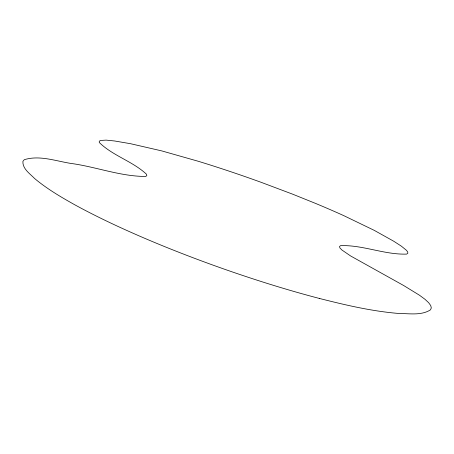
<?xml version="1.0" encoding="UTF-8"?>
<svg xmlns="http://www.w3.org/2000/svg" width="454" height="454" viewBox="0 0 454 454"><rect width="100%" height="100%" fill="white"/><g stroke="black" fill="none" stroke-linecap="round" stroke-linejoin="round"><path stroke-width="0.68" d="M319.542 298.482C345.721 305.133 372.178 311.325 399.162 313.498C409.474 313.498 421.431 315.729 430.54 309.804L431.3 307.914L430.715 305.559L428.638 302.693L424.944 299.265L419.49 295.236L403.691 285.538L350.584 255.937L341.862 249.967L339.921 247.946L339.507 246.528L340.562 245.659C362.831 244.814 384.373 254.825 406.653 254.098L407.828 253.258L407.709 251.981L406.483 250.33L401.347 246.153L393.703 241.216L374.238 230.354L343.746 215.627A171.652 21.429 19.8 0 0 315.411 203.352L292.648 194.176L261.169 182.326A174.364 21.826 19.8 0 0 198.075 161.215L161.789 150.91L130.536 143.708L114.709 140.995L106.151 140.116L100.544 140.456L99.278 141.228L99.273 142.494C112.836 155.836 132.557 161.221 146.46 174.211L146.829 175.596L145.74 176.453C121.428 176.464 97.871 167.532 73.968 163.86C57.749 161.862 40.44 154.644 24.272 159.706L22.91 161.352C22.382 168.792 29.992 173.734 34.612 178.513C46.779 188.694 60.495 196.792 74.297 204.521A217.358 34.362 19.8 0 0 116.014 225.519C146.449 239.644 177.593 252.203 209.101 263.712A219.674 34.64 19.7 0 0 319.537 298.482"/></g></svg>
